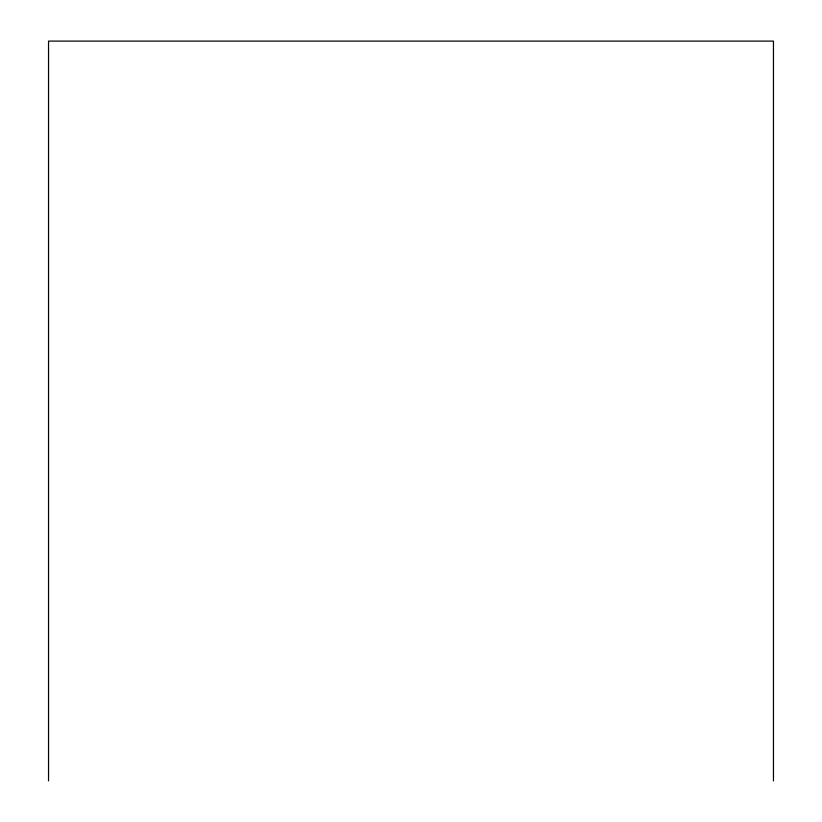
<?xml version="1.0" encoding="UTF-8"?>
<svg xmlns="http://www.w3.org/2000/svg" width="822" height="822" viewBox="0 0 822 822"><rect width="100%" height="100%" fill="white"/><g stroke="black" fill="none" stroke-linecap="round" stroke-linejoin="round"><path stroke-width="1.23" d="M773.461 780.9L773.461 41.1L48.539 41.1L48.539 780.9"/></g></svg>
